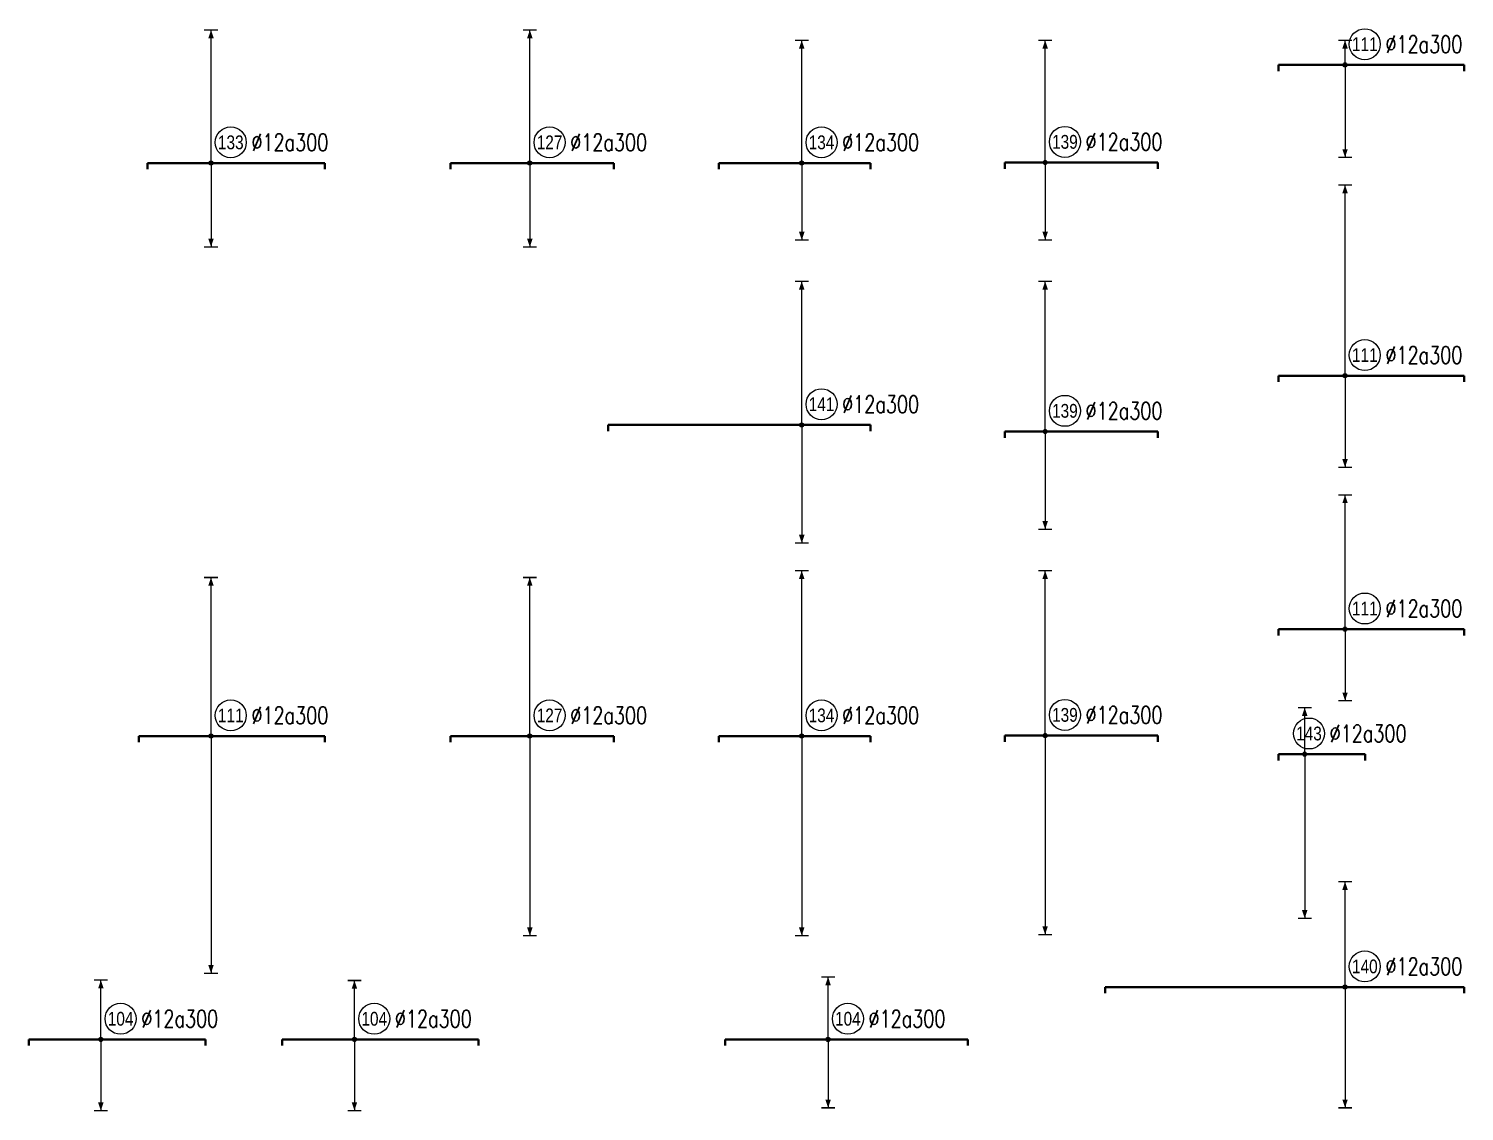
# Model space of a CAD drawing. Header units: millimetres. Extents: x -415354 to 883813, y -531490 to 486716.
# Drawn here: x 66800 to 108500, y -117900 to -86463 of the extents above; entities that cross this region are included whole.
import ezdxf
from ezdxf.enums import TextEntityAlignment as Align

# ---------------------------------------------------------------- set-up
doc = ezdxf.new("R2010")
doc.units = ezdxf.units.MM
doc.header["$MEASUREMENT"] = 0
for name, color, linetype, lineweight in [('NDC_S_DIM', 1, 'Continuous', 15), ('NDC_S_REBAR', 4, 'Continuous', 35), ('NDC_S_VN TEXT', 7, 'Continuous', 20)]:
    doc.layers.add(name, color=color, linetype=linetype, lineweight=lineweight)
doc.styles.add('ARIAL', font='arial.ttf', dxfattribs={"width": 0.8})
doc.styles.add('NDC_EN TXT', font='romans.shx', dxfattribs={"width": 0.8})

# ---------------------------------------------------------------- blocks, each defined once
blk = doc.blocks.new('*U21')
h = blk.add_hatch(color=6)
edge = h.paths.add_edge_path()
edge.add_arc((-5.03, 0), 0.3, 0, 360)
at = {"layer": 'NDC_S_DIM', "color": 8}
for q in [(-5.03, 19.31), (-5.03, -12.19)]:
    blk.add_line((-5.03, 0), q, dxfattribs=at)
for points in [[(-6.03, 19.31, 0.2, 0.2, 0), (-4.03, 19.31, 0, 0, 0)], [(-6.03, -12.19, 0.2, 0.2, 0), (-4.03, -12.19, 0, 0, 0)]]:
    blk.add_lwpolyline(points, format="xyseb", dxfattribs=at)
at = {"layer": 'NDC_S_DIM'}
blk.add_circle((-2.16, 3), 2.25, dxfattribs=at)
at = {"layer": 'NDC_S_DIM', "color": 6}
blk.add_circle((-5.03, 0), 0.3, dxfattribs=at)
at = {"layer": 'NDC_S_DIM', "color": 8}
for points in [[(-5.43, 18.11), (-5.03, 19.31), (-4.63, 18.11)], [(-5.43, -10.99), (-5.03, -12.19), (-4.63, -10.99)]]:
    blk.add_solid(points, dxfattribs=at)
at = {"layer": 'NDC_S_REBAR'}
for p, q in [((0, 0), (-14.26, 0)), ((-14.26, 0), (-14.26, -0.9)), ((0, 0), (11.49, 0)), ((11.49, 0), (11.49, -0.9)), ((-14.26, -0.9), (-14.26, -0.9)), ((11.49, -0.9), (11.49, -0.9))]:
    blk.add_line(p, q, dxfattribs=at)
at = {"layer": 'NDC_S_VN TEXT', "color": 3, "style": 'NDC_EN TXT', "width": 0.75}
blk.add_attdef('DKT', (0.84, 1.75), '', height=2.5, dxfattribs=at)
at = {"layer": 'NDC_S_VN TEXT', "style": 'ARIAL', "width": 0.8}
blk.add_attdef('KHT', text='', height=2, dxfattribs=at).set_placement((-2.16, 3), align=Align.MIDDLE_CENTER)
blk = doc.blocks.new('*U17')
h = blk.add_hatch(color=6)
edge = h.paths.add_edge_path()
edge.add_arc((-5.03, 0), 0.3, 0, 360)
at = {"layer": 'NDC_S_DIM', "color": 8}
for q in [(-5.03, 19.31), (-5.03, -12.19)]:
    blk.add_line((-5.03, 0), q, dxfattribs=at)
for points in [[(-6.03, 19.31, 0.2, 0.2, 0), (-4.03, 19.31, 0, 0, 0)], [(-6.03, -12.19, 0.2, 0.2, 0), (-4.03, -12.19, 0, 0, 0)]]:
    blk.add_lwpolyline(points, format="xyseb", dxfattribs=at)
at = {"layer": 'NDC_S_DIM'}
blk.add_circle((-2.16, 3), 2.25, dxfattribs=at)
at = {"layer": 'NDC_S_DIM', "color": 6}
blk.add_circle((-5.03, 0), 0.3, dxfattribs=at)
at = {"layer": 'NDC_S_DIM', "color": 8}
for points in [[(-5.43, 18.11), (-5.03, 19.31), (-4.63, 18.11)], [(-5.43, -10.99), (-5.03, -12.19), (-4.63, -10.99)]]:
    blk.add_solid(points, dxfattribs=at)
at = {"layer": 'NDC_S_REBAR'}
for p, q in [((0, 0), (-16.56, 0)), ((-16.56, 0), (-16.56, -0.9)), ((0, 0), (7.19, 0)), ((7.19, 0), (7.19, -0.9)), ((-16.56, -0.9), (-16.56, -0.9)), ((7.19, -0.9), (7.19, -0.9))]:
    blk.add_line(p, q, dxfattribs=at)
at = {"layer": 'NDC_S_VN TEXT', "color": 3, "style": 'NDC_EN TXT', "width": 0.75}
blk.add_attdef('DKT', (0.84, 1.75), '', height=2.5, dxfattribs=at)
at = {"layer": 'NDC_S_VN TEXT', "style": 'ARIAL', "width": 0.8}
blk.add_attdef('KHT', text='', height=2, dxfattribs=at).set_placement((-2.16, 3), align=Align.MIDDLE_CENTER)
blk = doc.blocks.new('*U18')
h = blk.add_hatch(color=6)
edge = h.paths.add_edge_path()
edge.add_arc((-5.03, 0), 0.3, 0, 360)
at = {"layer": 'NDC_S_DIM', "color": 8}
for q in [(-5.03, 17.81), (-5.03, -11.19)]:
    blk.add_line((-5.03, 0), q, dxfattribs=at)
for points in [[(-6.03, 17.81, 0.2, 0.2, 0), (-4.03, 17.81, 0, 0, 0)], [(-6.03, -11.19, 0.2, 0.2, 0), (-4.03, -11.19, 0, 0, 0)]]:
    blk.add_lwpolyline(points, format="xyseb", dxfattribs=at)
at = {"layer": 'NDC_S_DIM'}
blk.add_circle((-2.16, 3), 2.25, dxfattribs=at)
at = {"layer": 'NDC_S_DIM', "color": 6}
blk.add_circle((-5.03, 0), 0.3, dxfattribs=at)
at = {"layer": 'NDC_S_DIM', "color": 8}
for points in [[(-5.43, 16.61), (-5.03, 17.81), (-4.63, 16.61)], [(-5.43, -9.99), (-5.03, -11.19), (-4.63, -9.99)]]:
    blk.add_solid(points, dxfattribs=at)
at = {"layer": 'NDC_S_REBAR'}
for p, q in [((0, 0), (-17.06, 0)), ((-17.06, 0), (-17.06, -0.9)), ((0, 0), (4.94, 0)), ((4.94, 0), (4.94, -0.9)), ((-17.06, -0.9), (-17.06, -0.9)), ((4.94, -0.9), (4.94, -0.9))]:
    blk.add_line(p, q, dxfattribs=at)
at = {"layer": 'NDC_S_VN TEXT', "color": 3, "style": 'NDC_EN TXT', "width": 0.75}
blk.add_attdef('DKT', (0.84, 1.75), '', height=2.5, dxfattribs=at)
at = {"layer": 'NDC_S_VN TEXT', "style": 'ARIAL', "width": 0.8}
blk.add_attdef('KHT', text='', height=2, dxfattribs=at).set_placement((-2.16, 3), align=Align.MIDDLE_CENTER)
blk = doc.blocks.new('*U19')
h = blk.add_hatch(color=6)
edge = h.paths.add_edge_path()
edge.add_arc((-5.03, 0), 0.3, 0, 360)
at = {"layer": 'NDC_S_DIM', "color": 8}
for q in [(-5.03, 17.74), (-5.03, -11.26)]:
    blk.add_line((-5.03, 0), q, dxfattribs=at)
for points in [[(-6.03, 17.74, 0.2, 0.2, 0), (-4.03, 17.74, 0, 0, 0)], [(-6.03, -11.26, 0.2, 0.2, 0), (-4.03, -11.26, 0, 0, 0)]]:
    blk.add_lwpolyline(points, format="xyseb", dxfattribs=at)
at = {"layer": 'NDC_S_DIM'}
blk.add_circle((-2.16, 3), 2.25, dxfattribs=at)
at = {"layer": 'NDC_S_DIM', "color": 6}
blk.add_circle((-5.03, 0), 0.3, dxfattribs=at)
at = {"layer": 'NDC_S_DIM', "color": 8}
for points in [[(-5.43, 16.54), (-5.03, 17.74), (-4.63, 16.54)], [(-5.43, -10.06), (-5.03, -11.26), (-4.63, -10.06)]]:
    blk.add_solid(points, dxfattribs=at)
at = {"layer": 'NDC_S_REBAR'}
for p, q in [((0, 0), (-10.9, 0)), ((-10.9, 0), (-10.9, -0.9)), ((0, 0), (11.34, 0)), ((11.34, 0), (11.34, -0.9)), ((-10.9, -0.9), (-10.9, -0.9)), ((11.34, -0.9), (11.34, -0.9))]:
    blk.add_line(p, q, dxfattribs=at)
at = {"layer": 'NDC_S_VN TEXT', "color": 3, "style": 'NDC_EN TXT', "width": 0.75}
blk.add_attdef('DKT', (0.84, 1.75), '', height=2.5, dxfattribs=at)
at = {"layer": 'NDC_S_VN TEXT', "style": 'ARIAL', "width": 0.8}
blk.add_attdef('KHT', text='', height=2, dxfattribs=at).set_placement((-2.16, 3), align=Align.MIDDLE_CENTER)
blk = doc.blocks.new('*U16')
h = blk.add_hatch(color=6)
edge = h.paths.add_edge_path()
edge.add_arc((-5.03, 0), 0.3, 0, 360)
at = {"layer": 'NDC_S_DIM', "color": 8}
for q in [(-5.03, 3.56), (-5.03, -13.44)]:
    blk.add_line((-5.03, 0), q, dxfattribs=at)
for points in [[(-6.03, 3.56, 0.2, 0.2, 0), (-4.03, 3.56, 0, 0, 0)], [(-6.03, -13.44, 0.2, 0.2, 0), (-4.03, -13.44, 0, 0, 0)]]:
    blk.add_lwpolyline(points, format="xyseb", dxfattribs=at)
at = {"layer": 'NDC_S_DIM'}
blk.add_circle((-2.16, 3), 2.25, dxfattribs=at)
at = {"layer": 'NDC_S_DIM', "color": 6}
blk.add_circle((-5.03, 0), 0.3, dxfattribs=at)
at = {"layer": 'NDC_S_DIM', "color": 8}
for points in [[(-5.43, 2.36), (-5.03, 3.56), (-4.63, 2.36)], [(-5.43, -12.24), (-5.03, -13.44), (-4.63, -12.24)]]:
    blk.add_solid(points, dxfattribs=at)
at = {"layer": 'NDC_S_REBAR'}
for p, q in [((0, 0), (-14.71, 0)), ((-14.71, 0), (-14.71, -0.9)), ((0, 0), (12.29, 0)), ((12.29, 0), (12.29, -0.9)), ((-14.71, -0.9), (-14.71, -0.9)), ((12.29, -0.9), (12.29, -0.9))]:
    blk.add_line(p, q, dxfattribs=at)
at = {"layer": 'NDC_S_VN TEXT', "color": 3, "style": 'NDC_EN TXT', "width": 0.75}
blk.add_attdef('DKT', (0.84, 1.75), '', height=2.5, dxfattribs=at)
at = {"layer": 'NDC_S_VN TEXT', "style": 'ARIAL', "width": 0.8}
blk.add_attdef('KHT', text='', height=2, dxfattribs=at).set_placement((-2.16, 3), align=Align.MIDDLE_CENTER)
blk = doc.blocks.new('*U59')
h = blk.add_hatch(color=6)
edge = h.paths.add_edge_path()
edge.add_arc((-5.03, 0), 0.3, 0, 360)
at = {"layer": 'NDC_S_DIM', "color": 8}
for q in [(-5.03, 23.02), (-5.03, -34.44)]:
    blk.add_line((-5.03, 0), q, dxfattribs=at)
for points in [[(-6.03, 23.02, 0.2, 0.2, 0), (-4.03, 23.02, 0, 0, 0)], [(-6.03, -34.44, 0.2, 0.2, 0), (-4.03, -34.44, 0, 0, 0)]]:
    blk.add_lwpolyline(points, format="xyseb", dxfattribs=at)
at = {"layer": 'NDC_S_DIM'}
blk.add_circle((-2.16, 3), 2.25, dxfattribs=at)
at = {"layer": 'NDC_S_DIM', "color": 6}
blk.add_circle((-5.03, 0), 0.3, dxfattribs=at)
at = {"layer": 'NDC_S_DIM', "color": 8}
for points in [[(-5.43, 21.82), (-5.03, 23.02), (-4.63, 21.82)], [(-5.43, -33.24), (-5.03, -34.44), (-4.63, -33.24)]]:
    blk.add_solid(points, dxfattribs=at)
at = {"layer": 'NDC_S_REBAR'}
for p, q in [((0, 0), (-15.51, 0)), ((-15.51, 0), (-15.51, -0.9)), ((0, 0), (11.49, 0)), ((11.49, 0), (11.49, -0.9)), ((-15.51, -0.9), (-15.51, -0.9)), ((11.49, -0.9), (11.49, -0.9))]:
    blk.add_line(p, q, dxfattribs=at)
at = {"layer": 'NDC_S_VN TEXT', "color": 3, "style": 'NDC_EN TXT', "width": 0.75}
blk.add_attdef('DKT', (0.84, 1.75), '', height=2.5, dxfattribs=at)
at = {"layer": 'NDC_S_VN TEXT', "style": 'ARIAL', "width": 0.8}
blk.add_attdef('KHT', text='', height=2, dxfattribs=at).set_placement((-2.16, 3), align=Align.MIDDLE_CENTER)
blk = doc.blocks.new('*U60')
h = blk.add_hatch(color=6)
edge = h.paths.add_edge_path()
edge.add_arc((-5.03, 0), 0.3, 0, 360)
at = {"layer": 'NDC_S_DIM', "color": 8}
for q in [(-5.03, 23.02), (-5.03, -28.98)]:
    blk.add_line((-5.03, 0), q, dxfattribs=at)
for points in [[(-6.03, 23.02, 0.2, 0.2, 0), (-4.03, 23.02, 0, 0, 0)], [(-6.03, -28.98, 0.2, 0.2, 0), (-4.03, -28.98, 0, 0, 0)]]:
    blk.add_lwpolyline(points, format="xyseb", dxfattribs=at)
at = {"layer": 'NDC_S_DIM'}
blk.add_circle((-2.16, 3), 2.25, dxfattribs=at)
at = {"layer": 'NDC_S_DIM', "color": 6}
blk.add_circle((-5.03, 0), 0.3, dxfattribs=at)
at = {"layer": 'NDC_S_DIM', "color": 8}
for points in [[(-5.43, 21.82), (-5.03, 23.02), (-4.63, 21.82)], [(-5.43, -27.78), (-5.03, -28.98), (-4.63, -27.78)]]:
    blk.add_solid(points, dxfattribs=at)
at = {"layer": 'NDC_S_REBAR'}
for p, q in [((0, 0), (-16.56, 0)), ((-16.56, 0), (-16.56, -0.9)), ((0, 0), (7.19, 0)), ((7.19, 0), (7.19, -0.9)), ((-16.56, -0.9), (-16.56, -0.9)), ((7.19, -0.9), (7.19, -0.9))]:
    blk.add_line(p, q, dxfattribs=at)
at = {"layer": 'NDC_S_VN TEXT', "color": 3, "style": 'NDC_EN TXT', "width": 0.75}
blk.add_attdef('DKT', (0.84, 1.75), '', height=2.5, dxfattribs=at)
at = {"layer": 'NDC_S_VN TEXT', "style": 'ARIAL', "width": 0.8}
blk.add_attdef('KHT', text='', height=2, dxfattribs=at).set_placement((-2.16, 3), align=Align.MIDDLE_CENTER)
blk = doc.blocks.new('*U52')
h = blk.add_hatch(color=6)
edge = h.paths.add_edge_path()
edge.add_arc((-5.03, 0), 0.3, 0, 360)
at = {"layer": 'NDC_S_DIM', "color": 8}
for q in [(-5.03, 24.02), (-5.03, -28.98)]:
    blk.add_line((-5.03, 0), q, dxfattribs=at)
for points in [[(-6.03, 24.02, 0.2, 0.2, 0), (-4.03, 24.02, 0, 0, 0)], [(-6.03, -28.98, 0.2, 0.2, 0), (-4.03, -28.98, 0, 0, 0)]]:
    blk.add_lwpolyline(points, format="xyseb", dxfattribs=at)
at = {"layer": 'NDC_S_DIM'}
blk.add_circle((-2.16, 3), 2.25, dxfattribs=at)
at = {"layer": 'NDC_S_DIM', "color": 6}
blk.add_circle((-5.03, 0), 0.3, dxfattribs=at)
at = {"layer": 'NDC_S_DIM', "color": 8}
for points in [[(-5.43, 22.82), (-5.03, 24.02), (-4.63, 22.82)], [(-5.43, -27.78), (-5.03, -28.98), (-4.63, -27.78)]]:
    blk.add_solid(points, dxfattribs=at)
at = {"layer": 'NDC_S_REBAR'}
for p, q in [((0, 0), (-17.06, 0)), ((-17.06, 0), (-17.06, -0.9)), ((0, 0), (4.94, 0)), ((4.94, 0), (4.94, -0.9)), ((-17.06, -0.9), (-17.06, -0.9)), ((4.94, -0.9), (4.94, -0.9))]:
    blk.add_line(p, q, dxfattribs=at)
at = {"layer": 'NDC_S_VN TEXT', "color": 3, "style": 'NDC_EN TXT', "width": 0.75}
blk.add_attdef('DKT', (0.84, 1.75), '', height=2.5, dxfattribs=at)
at = {"layer": 'NDC_S_VN TEXT', "style": 'ARIAL', "width": 0.8}
blk.add_attdef('KHT', text='', height=2, dxfattribs=at).set_placement((-2.16, 3), align=Align.MIDDLE_CENTER)
blk = doc.blocks.new('*U53')
h = blk.add_hatch(color=6)
edge = h.paths.add_edge_path()
edge.add_arc((-5.03, 0), 0.3, 0, 360)
at = {"layer": 'NDC_S_DIM', "color": 8}
for q in [(-5.03, 23.94), (-5.03, -28.9)]:
    blk.add_line((-5.03, 0), q, dxfattribs=at)
for points in [[(-6.03, 23.94, 0.2, 0.2, 0), (-4.03, 23.94, 0, 0, 0)], [(-6.03, -28.9, 0.2, 0.2, 0), (-4.03, -28.9, 0, 0, 0)]]:
    blk.add_lwpolyline(points, format="xyseb", dxfattribs=at)
at = {"layer": 'NDC_S_DIM'}
blk.add_circle((-2.16, 3), 2.25, dxfattribs=at)
at = {"layer": 'NDC_S_DIM', "color": 6}
blk.add_circle((-5.03, 0), 0.3, dxfattribs=at)
at = {"layer": 'NDC_S_DIM', "color": 8}
for points in [[(-5.43, 22.74), (-5.03, 23.94), (-4.63, 22.74)], [(-5.43, -27.7), (-5.03, -28.9), (-4.63, -27.7)]]:
    blk.add_solid(points, dxfattribs=at)
at = {"layer": 'NDC_S_REBAR'}
for p, q in [((0, 0), (-10.9, 0)), ((-10.9, 0), (-10.9, -0.9)), ((0, 0), (11.34, 0)), ((11.34, 0), (11.34, -0.9)), ((-10.9, -0.9), (-10.9, -0.9)), ((11.34, -0.9), (11.34, -0.9))]:
    blk.add_line(p, q, dxfattribs=at)
at = {"layer": 'NDC_S_VN TEXT', "color": 3, "style": 'NDC_EN TXT', "width": 0.75}
blk.add_attdef('DKT', (0.84, 1.75), '', height=2.5, dxfattribs=at)
at = {"layer": 'NDC_S_VN TEXT', "style": 'ARIAL', "width": 0.8}
blk.add_attdef('KHT', text='', height=2, dxfattribs=at).set_placement((-2.16, 3), align=Align.MIDDLE_CENTER)
blk = doc.blocks.new('*U54')
h = blk.add_hatch(color=6)
edge = h.paths.add_edge_path()
edge.add_arc((-5.03, 0), 0.3, 0, 360)
at = {"layer": 'NDC_S_DIM', "color": 8}
for q in [(-5.03, 21.8), (-5.03, -14.2)]:
    blk.add_line((-5.03, 0), q, dxfattribs=at)
for points in [[(-6.03, 21.8, 0.2, 0.2, 0), (-4.03, 21.8, 0, 0, 0)], [(-6.03, -14.2, 0.2, 0.2, 0), (-4.03, -14.2, 0, 0, 0)]]:
    blk.add_lwpolyline(points, format="xyseb", dxfattribs=at)
at = {"layer": 'NDC_S_DIM'}
blk.add_circle((-2.16, 3), 2.25, dxfattribs=at)
at = {"layer": 'NDC_S_DIM', "color": 6}
blk.add_circle((-5.03, 0), 0.3, dxfattribs=at)
at = {"layer": 'NDC_S_DIM', "color": 8}
for points in [[(-5.43, 20.6), (-5.03, 21.8), (-4.63, 20.6)], [(-5.43, -13), (-5.03, -14.2), (-4.63, -13)]]:
    blk.add_solid(points, dxfattribs=at)
at = {"layer": 'NDC_S_REBAR'}
for p, q in [((0, 0), (-10.9, 0)), ((-10.9, 0), (-10.9, -0.9)), ((0, 0), (11.34, 0)), ((11.34, 0), (11.34, -0.9)), ((-10.9, -0.9), (-10.9, -0.9)), ((11.34, -0.9), (11.34, -0.9))]:
    blk.add_line(p, q, dxfattribs=at)
at = {"layer": 'NDC_S_VN TEXT', "color": 3, "style": 'NDC_EN TXT', "width": 0.75}
blk.add_attdef('DKT', (0.84, 1.75), '', height=2.5, dxfattribs=at)
at = {"layer": 'NDC_S_VN TEXT', "style": 'ARIAL', "width": 0.8}
blk.add_attdef('KHT', text='', height=2, dxfattribs=at).set_placement((-2.16, 3), align=Align.MIDDLE_CENTER)
blk = doc.blocks.new('*U55')
h = blk.add_hatch(color=6)
edge = h.paths.add_edge_path()
edge.add_arc((-5.03, 0), 0.3, 0, 360)
at = {"layer": 'NDC_S_DIM', "color": 8}
for q in [(-5.03, 27.7), (-5.03, -13.3)]:
    blk.add_line((-5.03, 0), q, dxfattribs=at)
for points in [[(-6.03, 27.7, 0.2, 0.2, 0), (-4.03, 27.7, 0, 0, 0)], [(-6.03, -13.3, 0.2, 0.2, 0), (-4.03, -13.3, 0, 0, 0)]]:
    blk.add_lwpolyline(points, format="xyseb", dxfattribs=at)
at = {"layer": 'NDC_S_DIM'}
blk.add_circle((-2.16, 3), 2.25, dxfattribs=at)
at = {"layer": 'NDC_S_DIM', "color": 6}
blk.add_circle((-5.03, 0), 0.3, dxfattribs=at)
at = {"layer": 'NDC_S_DIM', "color": 8}
for points in [[(-5.43, 26.5), (-5.03, 27.7), (-4.63, 26.5)], [(-5.43, -12.1), (-5.03, -13.3), (-4.63, -12.1)]]:
    blk.add_solid(points, dxfattribs=at)
at = {"layer": 'NDC_S_REBAR'}
for p, q in [((0, 0), (-14.71, 0)), ((-14.71, 0), (-14.71, -0.9)), ((0, 0), (12.29, 0)), ((12.29, 0), (12.29, -0.9)), ((-14.71, -0.9), (-14.71, -0.9)), ((12.29, -0.9), (12.29, -0.9))]:
    blk.add_line(p, q, dxfattribs=at)
at = {"layer": 'NDC_S_VN TEXT', "color": 3, "style": 'NDC_EN TXT', "width": 0.75}
blk.add_attdef('DKT', (0.84, 1.75), '', height=2.5, dxfattribs=at)
at = {"layer": 'NDC_S_VN TEXT', "style": 'ARIAL', "width": 0.8}
blk.add_attdef('KHT', text='', height=2, dxfattribs=at).set_placement((-2.16, 3), align=Align.MIDDLE_CENTER)
blk = doc.blocks.new('*U48')
h = blk.add_hatch(color=6)
edge = h.paths.add_edge_path()
edge.add_arc((-5.03, 0), 0.3, 0, 360)
at = {"layer": 'NDC_S_DIM', "color": 8}
for q in [(-5.03, 19.5), (-5.03, -10.4)]:
    blk.add_line((-5.03, 0), q, dxfattribs=at)
for points in [[(-6.03, 19.5, 0.2, 0.2, 0), (-4.03, 19.5, 0, 0, 0)], [(-6.03, -10.4, 0.2, 0.2, 0), (-4.03, -10.4, 0, 0, 0)]]:
    blk.add_lwpolyline(points, format="xyseb", dxfattribs=at)
at = {"layer": 'NDC_S_DIM'}
blk.add_circle((-2.16, 3), 2.25, dxfattribs=at)
at = {"layer": 'NDC_S_DIM', "color": 6}
blk.add_circle((-5.03, 0), 0.3, dxfattribs=at)
at = {"layer": 'NDC_S_DIM', "color": 8}
for points in [[(-5.43, 18.3), (-5.03, 19.5), (-4.63, 18.3)], [(-5.43, -9.2), (-5.03, -10.4), (-4.63, -9.2)]]:
    blk.add_solid(points, dxfattribs=at)
at = {"layer": 'NDC_S_REBAR'}
for p, q in [((0, 0), (-14.71, 0)), ((-14.71, 0), (-14.71, -0.9)), ((0, 0), (12.29, 0)), ((12.29, 0), (12.29, -0.9)), ((-14.71, -0.9), (-14.71, -0.9)), ((12.29, -0.9), (12.29, -0.9))]:
    blk.add_line(p, q, dxfattribs=at)
at = {"layer": 'NDC_S_VN TEXT', "color": 3, "style": 'NDC_EN TXT', "width": 0.75}
blk.add_attdef('DKT', (0.84, 1.75), '', height=2.5, dxfattribs=at)
at = {"layer": 'NDC_S_VN TEXT', "style": 'ARIAL', "width": 0.8}
blk.add_attdef('KHT', text='', height=2, dxfattribs=at).set_placement((-2.16, 3), align=Align.MIDDLE_CENTER)
blk = doc.blocks.new('*U42')
h = blk.add_hatch(color=6)
edge = h.paths.add_edge_path()
edge.add_arc((-5.03, 0), 0.3, 0, 360)
at = {"layer": 'NDC_S_DIM', "color": 8}
for q in [(-5.03, 15.32), (-5.03, -17.53)]:
    blk.add_line((-5.03, 0), q, dxfattribs=at)
for points in [[(-6.03, 15.32, 0.2, 0.2, 0), (-4.03, 15.32, 0, 0, 0)], [(-6.03, -17.53, 0.2, 0.2, 0), (-4.03, -17.53, 0, 0, 0)]]:
    blk.add_lwpolyline(points, format="xyseb", dxfattribs=at)
at = {"layer": 'NDC_S_DIM'}
blk.add_circle((-2.16, 3), 2.25, dxfattribs=at)
at = {"layer": 'NDC_S_DIM', "color": 6}
blk.add_circle((-5.03, 0), 0.3, dxfattribs=at)
at = {"layer": 'NDC_S_DIM', "color": 8}
for points in [[(-5.43, 14.12), (-5.03, 15.32), (-4.63, 14.12)], [(-5.43, -16.33), (-5.03, -17.53), (-4.63, -16.33)]]:
    blk.add_solid(points, dxfattribs=at)
at = {"layer": 'NDC_S_REBAR'}
for p, q in [((0, 0), (-39.89, 0)), ((-39.89, 0), (-39.89, -0.9)), ((0, 0), (12.29, 0)), ((12.29, 0), (12.29, -0.9)), ((-39.89, -0.9), (-39.89, -0.9)), ((12.29, -0.9), (12.29, -0.9))]:
    blk.add_line(p, q, dxfattribs=at)
at = {"layer": 'NDC_S_VN TEXT', "color": 3, "style": 'NDC_EN TXT', "width": 0.75}
blk.add_attdef('DKT', (0.84, 1.75), '', height=2.5, dxfattribs=at)
at = {"layer": 'NDC_S_VN TEXT', "style": 'ARIAL', "width": 0.8}
blk.add_attdef('KHT', text='', height=2, dxfattribs=at).set_placement((-2.16, 3), align=Align.MIDDLE_CENTER)
blk = doc.blocks.new('*U1015')
h = blk.add_hatch(color=6)
edge = h.paths.add_edge_path()
edge.add_arc((-5.03, 0), 0.3, 0, 360)
at = {"layer": 'NDC_S_DIM', "color": 8}
for q in [(-5.03, 6.75), (-5.03, -23.85)]:
    blk.add_line((-5.03, 0), q, dxfattribs=at)
for points in [[(-6.03, 6.75, 0.2, 0.2, 0), (-4.03, 6.75, 0, 0, 0)], [(-6.03, -23.85, 0.2, 0.2, 0), (-4.03, -23.85, 0, 0, 0)]]:
    blk.add_lwpolyline(points, format="xyseb", dxfattribs=at)
at = {"layer": 'NDC_S_DIM'}
blk.add_circle((-4.41, 3), 2.25, dxfattribs=at)
at = {"layer": 'NDC_S_DIM', "color": 6}
blk.add_circle((-5.03, 0), 0.3, dxfattribs=at)
at = {"layer": 'NDC_S_DIM', "color": 8}
for points in [[(-5.43, 5.55), (-5.03, 6.75), (-4.63, 5.55)], [(-5.43, -22.65), (-5.03, -23.85), (-4.63, -22.65)]]:
    blk.add_solid(points, dxfattribs=at)
at = {"layer": 'NDC_S_REBAR'}
for p, q in [((0, 0), (-8.86, 0)), ((-8.86, 0), (-8.86, -0.9)), ((0, 0), (3.75, 0)), ((3.75, 0), (3.75, -0.9)), ((-8.86, -0.9), (-8.86, -0.9)), ((3.75, -0.9), (3.75, -0.9))]:
    blk.add_line(p, q, dxfattribs=at)
at = {"layer": 'NDC_S_VN TEXT', "color": 3, "style": 'NDC_EN TXT', "width": 0.75}
blk.add_attdef('DKT', (-1.41, 1.75), '', height=2.5, dxfattribs=at)
at = {"layer": 'NDC_S_VN TEXT', "style": 'ARIAL', "width": 0.8}
blk.add_attdef('KHT', text='', height=2, dxfattribs=at).set_placement((-4.41, 3), align=Align.MIDDLE_CENTER)
blk = doc.blocks.new('*U1016')
h = blk.add_hatch(color=6)
edge = h.paths.add_edge_path()
edge.add_arc((-5.03, 0), 0.3, 0, 360)
at = {"layer": 'NDC_S_DIM', "color": 8}
for q in [(-5.03, 20.84), (-5.03, -17.16)]:
    blk.add_line((-5.03, 0), q, dxfattribs=at)
for points in [[(-6.03, 20.84, 0.2, 0.2, 0), (-4.03, 20.84, 0, 0, 0)], [(-6.03, -17.16, 0.2, 0.2, 0), (-4.03, -17.16, 0, 0, 0)]]:
    blk.add_lwpolyline(points, format="xyseb", dxfattribs=at)
at = {"layer": 'NDC_S_DIM'}
blk.add_circle((-2.16, 3), 2.25, dxfattribs=at)
at = {"layer": 'NDC_S_DIM', "color": 6}
blk.add_circle((-5.03, 0), 0.3, dxfattribs=at)
at = {"layer": 'NDC_S_DIM', "color": 8}
for points in [[(-5.43, 19.64), (-5.03, 20.84), (-4.63, 19.64)], [(-5.43, -15.96), (-5.03, -17.16), (-4.63, -15.96)]]:
    blk.add_solid(points, dxfattribs=at)
at = {"layer": 'NDC_S_REBAR'}
for p, q in [((0, 0), (-33.16, 0)), ((-33.16, 0), (-33.16, -0.9)), ((0, 0), (4.94, 0)), ((4.94, 0), (4.94, -0.9)), ((-33.16, -0.9), (-33.16, -0.9)), ((4.94, -0.9), (4.94, -0.9))]:
    blk.add_line(p, q, dxfattribs=at)
at = {"layer": 'NDC_S_VN TEXT', "color": 3, "style": 'NDC_EN TXT', "width": 0.75}
blk.add_attdef('DKT', (0.84, 1.75), '', height=2.5, dxfattribs=at)
at = {"layer": 'NDC_S_VN TEXT', "style": 'ARIAL', "width": 0.8}
blk.add_attdef('KHT', text='', height=2, dxfattribs=at).set_placement((-2.16, 3), align=Align.MIDDLE_CENTER)
blk = doc.blocks.new('*U1230')
h = blk.add_hatch(color=6)
edge = h.paths.add_edge_path()
edge.add_arc((-5.03, 0), 0.3, 0, 360)
at = {"layer": 'NDC_S_DIM', "color": 8}
for q in [(-5.03, 8.61), (-5.03, -10.33)]:
    blk.add_line((-5.03, 0), q, dxfattribs=at)
for points in [[(-6.03, 8.61, 0.2, 0.2, 0), (-4.03, 8.61, 0, 0, 0)], [(-6.03, -10.33, 0.2, 0.2, 0), (-4.03, -10.33, 0, 0, 0)]]:
    blk.add_lwpolyline(points, format="xyseb", dxfattribs=at)
at = {"layer": 'NDC_S_DIM'}
blk.add_circle((-2.16, 3), 2.25, dxfattribs=at)
at = {"layer": 'NDC_S_DIM', "color": 6}
blk.add_circle((-5.03, 0), 0.3, dxfattribs=at)
at = {"layer": 'NDC_S_DIM', "color": 8}
for points in [[(-5.43, 7.41), (-5.03, 8.61), (-4.63, 7.41)], [(-5.43, -9.13), (-5.03, -10.33), (-4.63, -9.13)]]:
    blk.add_solid(points, dxfattribs=at)
at = {"layer": 'NDC_S_REBAR'}
for p, q in [((0, 0), (-15.51, 0)), ((-15.51, 0), (-15.51, -0.9)), ((0, 0), (10.18, 0)), ((10.18, 0), (10.18, -0.9)), ((-15.51, -0.9), (-15.51, -0.9)), ((10.18, -0.9), (10.18, -0.9))]:
    blk.add_line(p, q, dxfattribs=at)
at = {"layer": 'NDC_S_VN TEXT', "color": 3, "style": 'NDC_EN TXT', "width": 0.75}
blk.add_attdef('DKT', (0.84, 1.75), '', height=2.5, dxfattribs=at)
at = {"layer": 'NDC_S_VN TEXT', "style": 'ARIAL', "width": 0.8}
blk.add_attdef('KHT', text='', height=2, dxfattribs=at).set_placement((-2.16, 3), align=Align.MIDDLE_CENTER)
blk = doc.blocks.new('*U1229')
h = blk.add_hatch(color=6)
edge = h.paths.add_edge_path()
edge.add_arc((-5.03, 0), 0.3, 0, 360)
at = {"layer": 'NDC_S_DIM', "color": 8}
for q in [(-5.03, 8.56), (-5.03, -10.33)]:
    blk.add_line((-5.03, 0), q, dxfattribs=at)
for points in [[(-6.03, 8.56, 0.2, 0.2, 0), (-4.03, 8.56, 0, 0, 0)], [(-6.03, -10.33, 0.2, 0.2, 0), (-4.03, -10.33, 0, 0, 0)]]:
    blk.add_lwpolyline(points, format="xyseb", dxfattribs=at)
at = {"layer": 'NDC_S_DIM'}
blk.add_circle((-2.16, 3), 2.25, dxfattribs=at)
at = {"layer": 'NDC_S_DIM', "color": 6}
blk.add_circle((-5.03, 0), 0.3, dxfattribs=at)
at = {"layer": 'NDC_S_DIM', "color": 8}
for points in [[(-5.43, 7.36), (-5.03, 8.56), (-4.63, 7.36)], [(-5.43, -9.13), (-5.03, -10.33), (-4.63, -9.13)]]:
    blk.add_solid(points, dxfattribs=at)
at = {"layer": 'NDC_S_REBAR'}
for p, q in [((0, 0), (-15.51, 0)), ((-15.51, 0), (-15.51, -0.9)), ((0, 0), (12.99, 0)), ((12.99, 0), (12.99, -0.9)), ((-15.51, -0.9), (-15.51, -0.9)), ((12.99, -0.9), (12.99, -0.9))]:
    blk.add_line(p, q, dxfattribs=at)
at = {"layer": 'NDC_S_VN TEXT', "color": 3, "style": 'NDC_EN TXT', "width": 0.75}
blk.add_attdef('DKT', (0.84, 1.75), '', height=2.5, dxfattribs=at)
at = {"layer": 'NDC_S_VN TEXT', "style": 'ARIAL', "width": 0.8}
blk.add_attdef('KHT', text='', height=2, dxfattribs=at).set_placement((-2.16, 3), align=Align.MIDDLE_CENTER)
blk = doc.blocks.new('*U1237')
h = blk.add_hatch(color=6)
edge = h.paths.add_edge_path()
edge.add_arc((-5.03, 0), 0.3, 0, 360)
at = {"layer": 'NDC_S_DIM', "color": 8}
for q in [(-5.03, 9.07), (-5.03, -9.93)]:
    blk.add_line((-5.03, 0), q, dxfattribs=at)
for points in [[(-6.03, 9.07, 0.2, 0.2, 0), (-4.03, 9.07, 0, 0, 0)], [(-6.03, -9.93, 0.2, 0.2, 0), (-4.03, -9.93, 0, 0, 0)]]:
    blk.add_lwpolyline(points, format="xyseb", dxfattribs=at)
at = {"layer": 'NDC_S_DIM'}
blk.add_circle((-2.16, 3), 2.25, dxfattribs=at)
at = {"layer": 'NDC_S_DIM', "color": 6}
blk.add_circle((-5.03, 0), 0.3, dxfattribs=at)
at = {"layer": 'NDC_S_DIM', "color": 8}
for points in [[(-5.43, 7.87), (-5.03, 9.07), (-4.63, 7.87)], [(-5.43, -8.73), (-5.03, -9.93), (-4.63, -8.73)]]:
    blk.add_solid(points, dxfattribs=at)
at = {"layer": 'NDC_S_REBAR'}
for p, q in [((0, 0), (-19.99, 0)), ((-19.99, 0), (-19.99, -0.9)), ((0, 0), (15.26, 0)), ((15.26, 0), (15.26, -0.9)), ((-19.99, -0.9), (-19.99, -0.9)), ((15.26, -0.9), (15.26, -0.9))]:
    blk.add_line(p, q, dxfattribs=at)
at = {"layer": 'NDC_S_VN TEXT', "color": 3, "style": 'NDC_EN TXT', "width": 0.75}
blk.add_attdef('DKT', (0.84, 1.75), '', height=2.5, dxfattribs=at)
at = {"layer": 'NDC_S_VN TEXT', "style": 'ARIAL', "width": 0.8}
blk.add_attdef('KHT', text='', height=2, dxfattribs=at).set_placement((-2.16, 3), align=Align.MIDDLE_CENTER)

msp = doc.modelspace()

# ---------------------------------------------------------------- block references
at = {"xscale": 200, "yscale": 200, "zscale": 200}
for name, p, values in [('*U21', (73101.3, -90362.7), {'KHT': '133', 'DKT': '%%c12a300'}), ('*U17', (82361.2, -90362.7), {'KHT': '127', 'DKT': '%%c12a300'}), ('*U16', (106042.5, -87512.8), {'KHT': '111', 'DKT': '%%c12a300'}), ('*U18', (90261.2, -90362.7), {'KHT': '134', 'DKT': '%%c12a300'}), ('*U19', (97330.7, -90348.1), {'KHT': '139', 'DKT': '%%c12a300'}), ('*U55', (106042.5, -96540.4), {'KHT': '111', 'DKT': '%%c12a300'}), ('*U1016', (90261.2, -97967.9), {'KHT': '141', 'DKT': '%%c12a300'}), ('*U54', (97330.7, -98159.3), {'KHT': '139', 'DKT': '%%c12a300'}), ('*U48', (106042.5, -103899.4), {'KHT': '111', 'DKT': '%%c12a300'}), ('*U59', (73101.3, -107003.4), {'KHT': '111', 'DKT': '%%c12a300'}), ('*U60', (82361.2, -107003.4), {'KHT': '127', 'DKT': '%%c12a300'}), ('*U52', (90261.2, -107003.4), {'KHT': '134', 'DKT': '%%c12a300'}), ('*U53', (97330.7, -106988.7), {'KHT': '139', 'DKT': '%%c12a300'}), ('*U1015', (104871.2, -107529.5), {'KHT': '143', 'DKT': '%%c12a300'}), ('*U42', (106042.5, -114293.4), {'KHT': '140', 'DKT': '%%c12a300'}), ('*U1230', (69901.3, -115813.6), {'KHT': '104', 'DKT': '%%c12a300'}), ('*U1229', (77268.3, -115813.6), {'KHT': '104', 'DKT': '%%c12a300'}), ('*U1237', (91026.3, -115813.6), {'KHT': '104', 'DKT': '%%c12a300'})]:
    msp.add_blockref(name, p, dxfattribs=at).add_auto_attribs(values)

doc.saveas('drawing.dxf')
